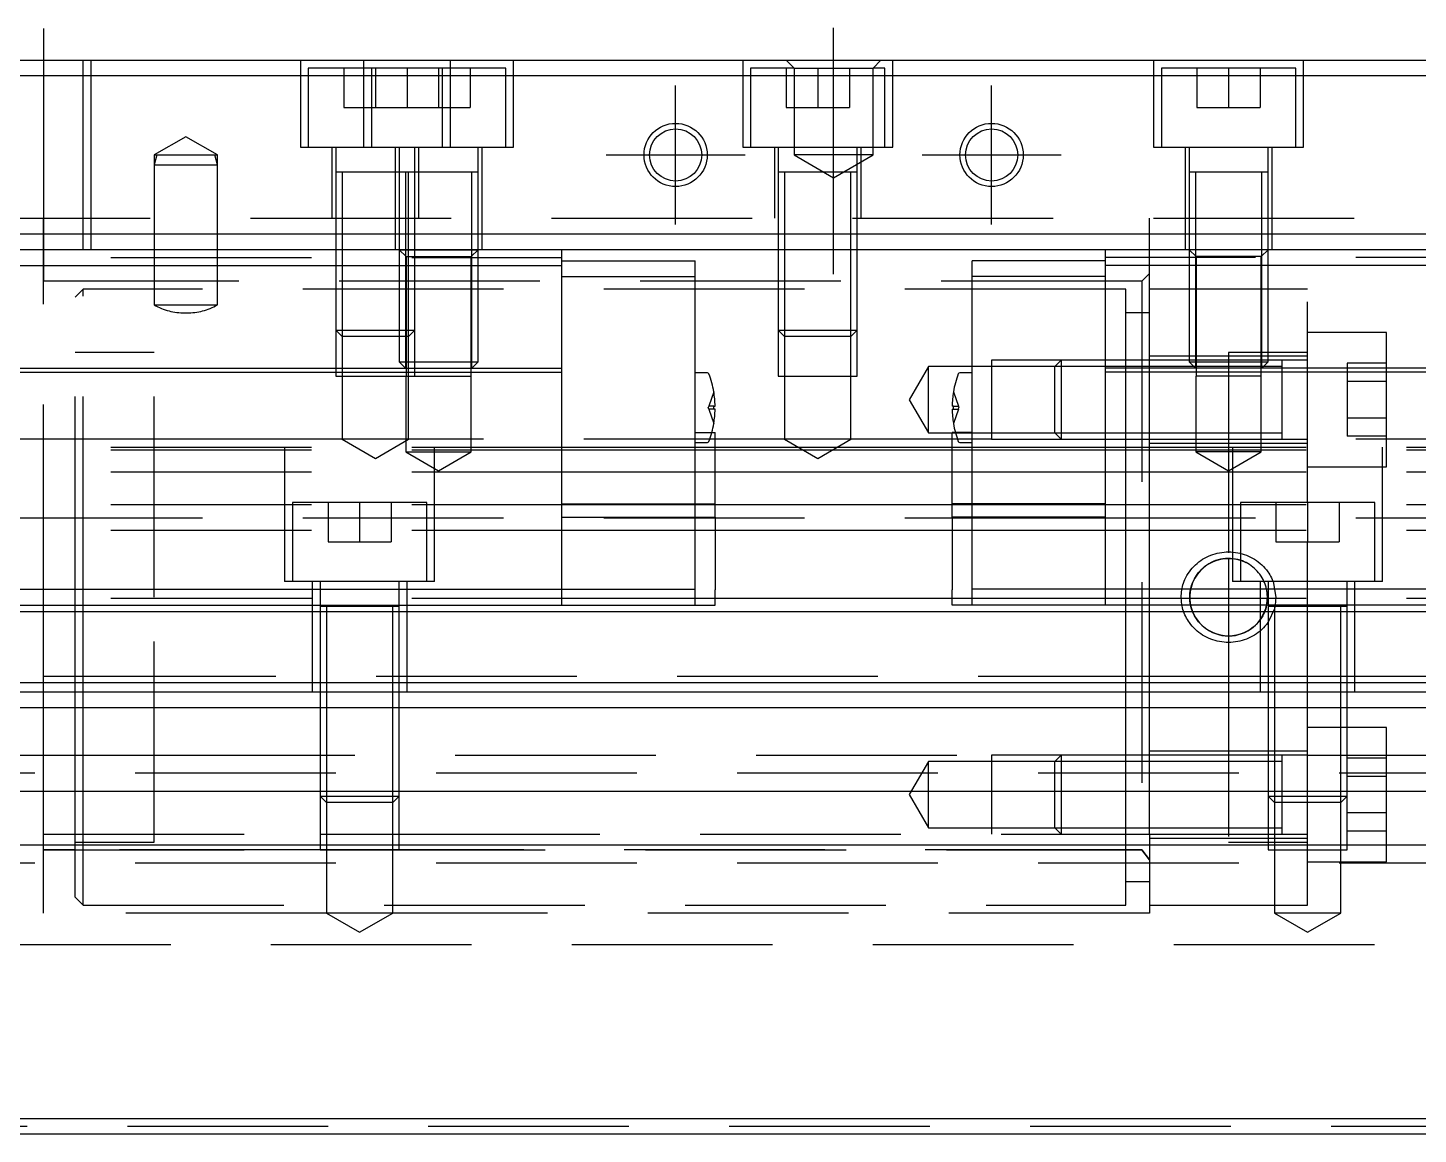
# Model space of a CAD drawing. Extents: x -12 to 975, y -350 to 120.
# Drawn here: x 299 to 387, y -315 to -245 of the extents above; entities that cross this region are included whole.
import ezdxf

# ---------------------------------------------------------------- set-up
doc = ezdxf.new("R2010")
doc.units = 0
doc.linetypes.add('CENTER', pattern=[50.8, 31.75, -6.35, 6.35, -6.35])
doc.linetypes.add('DASHED', pattern=[19.05, 12.7, -6.35])
doc.layers.get('0').update_dxf_attribs({"linetype": 'CONTINUOUS'})
doc.layers.add('CENTER', color=1, linetype='CENTER')

msp = doc.modelspace()

# ---------------------------------------------------------------- linework, layer by layer
at = {"color": 7, "linetype": 'CONTINUOUS'}
for p, q in [((276, -247.04), (424, -247.04)), ((423, -248.04), (277, -248.04)), ((277, -258.04), (423, -258.04)), ((424, -259.04), (276, -259.04)), ((332.8, -260.04), (332.8, -259.04)), ((367.2, -260.04), (367.2, -259.04)), ((285.2, -260.04), (332.8, -260.04)), ((332.8, -259.74), (341.232, -259.74)), ((332.8, -266.54), (332.8, -260.04)), ((341.232, -260.74), (341.232, -259.74)), ((367.2, -259.74), (358.768, -259.74)), ((358.768, -260.74), (358.768, -259.74)), ((367.2, -266.54), (367.2, -260.04)), ((414.8, -260.04), (367.2, -260.04)), ((332.8, -260.74), (341.232, -260.74)), ((341.232, -280.54), (341.232, -260.74)), ((358.768, -280.54), (358.768, -260.74)), ((367.2, -260.74), (358.768, -260.74)), ((285.2, -266.54), (332.8, -266.54)), ((332.8, -266.79), (332.8, -266.54)), ((367.2, -266.79), (367.2, -266.54)), ((414.8, -266.54), (367.2, -266.54)), ((285.2, -266.79), (332.8, -266.79)), ((332.8, -280.54), (332.8, -266.79)), ((342.014, -266.84), (341.232, -266.84)), ((358.768, -266.84), (357.986, -266.84)), ((367.2, -280.54), (367.2, -266.79)), ((414.8, -266.79), (367.2, -266.79)), ((342.416, -269.14), (342.416, -268.94)), ((342.416, -268.94), (342.498, -268.94)), ((342.498, -269.14), (342.416, -269.14)), ((357.584, -268.94), (357.502, -268.94)), ((357.502, -269.14), (357.584, -269.14)), ((357.584, -269.14), (357.584, -268.94)), ((342.291, -270.61), (342.5, -270.61)), ((342.5, -273.21), (342.5, -270.61)), ((357.709, -270.61), (357.5, -270.61)), ((357.5, -273.21), (357.5, -270.61)), ((341.232, -271.24), (342.014, -271.24)), ((342.5, -271.54), (357.5, -271.54)), ((342.5, -271.704), (357.5, -271.704)), ((357.986, -271.24), (358.768, -271.24)), ((342.5, -273.102), (357.5, -273.102)), ((342.5, -275.123), (342.5, -273.21)), ((357.5, -275.123), (357.5, -273.21)), ((341.232, -275.123), (342.5, -275.123)), ((342.5, -275.968), (342.5, -275.123)), ((342.5, -275.178), (357.5, -275.178)), ((357.5, -275.968), (357.5, -275.123)), ((358.768, -275.123), (357.5, -275.123)), ((341.232, -275.968), (342.5, -275.968)), ((342.5, -275.968), (342.5, -280.578)), ((357.5, -275.968), (357.5, -280.578)), ((358.768, -275.968), (357.5, -275.968)), ((342.5, -276.799), (357.5, -276.799)), ((285.2, -280.54), (332.8, -280.54)), ((332.8, -280.54), (341.232, -280.54)), ((332.8, -281.54), (332.8, -280.54)), ((341.232, -281.54), (341.232, -280.54)), ((342.5, -281.54), (342.5, -280.578)), ((357.5, -281.54), (357.5, -280.578)), ((358.768, -281.54), (358.768, -280.54)), ((367.2, -280.54), (358.768, -280.54)), ((367.2, -281.54), (367.2, -280.54)), ((414.8, -280.54), (367.2, -280.54)), ((285.2, -281.54), (332.8, -281.54)), ((332.8, -281.54), (341.232, -281.54)), ((341.232, -281.54), (342.5, -281.54)), ((342.5, -281.092), (357.5, -281.092)), ((358.768, -281.54), (357.5, -281.54)), ((367.2, -281.54), (358.768, -281.54)), ((414.8, -281.54), (367.2, -281.54)), ((0, -281.94), (700, -281.94)), ((382.5, -281.64), (377.5, -281.64)), ((382.5, -281.64), (377.5, -281.64)), ((0, -286.44), (700, -286.44)), ((1, -287.04), (699, -287.04)), ((698, -288.04), (2, -288.04)), ((698, -293.34), (2, -293.34)), ((698, -296.74), (2, -296.74)), ((2, -314.04), (698, -314.04)), ((699, -315.04), (1, -315.04))]:
    msp.add_line(p, q, dxfattribs=at)
at = {"color": 3, "linetype": 'DASHED'}
for p, q in [((302.5, -259.04), (302.5, -247.04)), ((303, -259.04), (303, -247.04)), ((316.25, -247.04), (316.25, -252.54)), ((320.25, -247.04), (320.25, -252.54)), ((325.75, -252.54), (325.75, -247.04)), ((329.75, -252.54), (329.75, -247.04)), ((344.25, -247.04), (344.25, -252.54)), ((347, -247.04), (347.5, -247.54)), ((352.5, -247.54), (353, -247.04)), ((353.75, -252.54), (353.75, -247.04)), ((370.25, -247.04), (370.25, -252.54)), ((379.75, -252.54), (379.75, -247.04)), ((316.75, -247.54), (316.75, -252.54)), ((320.75, -247.54), (316.75, -247.54)), ((319, -247.54), (319, -250.04)), ((320.75, -247.54), (320.75, -252.54)), ((329.25, -247.54), (320.75, -247.54)), ((321, -247.54), (321, -250.04)), ((323, -247.54), (323, -250.04)), ((325, -247.54), (325, -250.04)), ((325.25, -252.54), (325.25, -247.54)), ((327, -247.54), (327, -250.04)), ((329.25, -252.54), (329.25, -247.54)), ((344.75, -247.54), (344.75, -252.54)), ((347.5, -247.54), (344.75, -247.54)), ((347, -247.54), (347, -250.04)), ((347.5, -247.54), (347.5, -253.04)), ((347.5, -247.54), (352.5, -247.54)), ((349, -247.54), (349, -250.04)), ((351, -247.54), (351, -250.04)), ((352.5, -253.04), (352.5, -247.54)), ((353.25, -247.54), (352.5, -247.54)), ((353.25, -252.54), (353.25, -247.54)), ((370.75, -247.54), (370.75, -252.54)), ((379.25, -247.54), (370.75, -247.54)), ((373, -247.54), (373, -250.04)), ((375, -247.54), (375, -250.04)), ((377, -247.54), (377, -250.04)), ((379.25, -252.54), (379.25, -247.54)), ((319, -250.04), (321, -250.04)), ((321, -250.04), (323, -250.04)), ((323, -250.04), (325, -250.04)), ((325, -250.04), (327, -250.04)), ((347, -250.04), (349, -250.04)), ((349, -250.04), (351, -250.04)), ((373, -250.04), (375, -250.04)), ((375, -250.04), (377, -250.04)), ((309, -251.885), (307, -253.04)), ((311, -253.04), (309, -251.885)), ((316.25, -252.54), (320.25, -252.54)), ((318.25, -252.54), (318.25, -257.04)), ((318.5, -252.54), (318.5, -254.14)), ((320.25, -252.54), (329.75, -252.54)), ((322.25, -252.54), (322.25, -259.04)), ((322.5, -252.54), (322.5, -254.14)), ((323.5, -254.14), (323.5, -252.54)), ((323.75, -257.04), (323.75, -252.54)), ((327.5, -254.14), (327.5, -252.54)), ((327.75, -259.04), (327.75, -252.54)), ((344.25, -252.54), (353.75, -252.54)), ((346.25, -252.54), (346.25, -257.04)), ((346.5, -252.54), (346.5, -254.14)), ((351.5, -254.14), (351.5, -252.54)), ((351.75, -257.04), (351.75, -252.54)), ((370.25, -252.54), (379.75, -252.54)), ((372.25, -252.54), (372.25, -259.04)), ((372.5, -252.54), (372.5, -254.14)), ((377.5, -254.14), (377.5, -252.54)), ((377.75, -259.04), (377.75, -252.54)), ((307, -253.04), (307, -253.67)), ((307.169, -253.04), (307, -253.67)), ((307, -253.04), (309, -253.04)), ((309, -253.04), (311, -253.04)), ((311, -253.67), (310.831, -253.04)), ((311, -253.67), (311, -253.04)), ((347.5, -253.04), (350, -254.483)), ((352.5, -253.04), (347.5, -253.04)), ((350, -254.483), (352.5, -253.04)), ((307, -253.67), (307, -259.04)), ((307, -253.67), (311, -253.67)), ((311, -259.04), (311, -253.67)), ((318.5, -254.135), (318.5, -254.14)), ((318.5, -254.14), (318.5, -257.04)), ((323.5, -254.14), (318.5, -254.14)), ((318.5, -254.14), (318.5, -254.145)), ((322.35, -254.14), (318.5, -254.14)), ((318.9, -254.14), (318.9, -257.04)), ((322.5, -254.14), (322.35, -254.14)), ((322.5, -254.135), (322.5, -254.14)), ((327.5, -254.14), (322.5, -254.14)), ((322.5, -254.14), (322.5, -259.04)), ((322.5, -254.14), (322.5, -254.145)), ((322.9, -254.14), (322.9, -259.04)), ((323.1, -257.04), (323.1, -254.14)), ((323.5, -254.14), (323.5, -254.135)), ((323.5, -257.04), (323.5, -254.14)), ((323.5, -254.145), (323.5, -254.14)), ((327.1, -259.04), (327.1, -254.14)), ((327.5, -254.14), (327.5, -254.135)), ((327.5, -259.04), (327.5, -254.14)), ((327.5, -254.145), (327.5, -254.14)), ((346.5, -254.135), (346.5, -254.14)), ((351.5, -254.14), (346.5, -254.14)), ((351.5, -254.14), (346.5, -254.14)), ((346.5, -254.14), (346.5, -257.04)), ((346.5, -254.14), (346.5, -254.145)), ((346.9, -254.14), (346.9, -257.04)), ((351.1, -257.04), (351.1, -254.14)), ((351.5, -254.14), (351.5, -254.135)), ((351.5, -257.04), (351.5, -254.14)), ((351.5, -254.145), (351.5, -254.14)), ((372.5, -254.135), (372.5, -254.14)), ((377.5, -254.14), (372.5, -254.14)), ((372.5, -254.14), (372.5, -254.145)), ((372.5, -254.14), (372.5, -259.04)), ((372.9, -254.14), (372.9, -259.04)), ((377.1, -259.04), (377.1, -254.14)), ((377.5, -254.14), (377.5, -254.135)), ((377.5, -254.145), (377.5, -254.14)), ((377.5, -259.04), (377.5, -254.14)), ((275, -257.04), (425, -257.04)), ((300, -259.04), (300, -257.04)), ((318.5, -257.04), (318.5, -264.14)), ((318.5, -257.04), (318.5, -264.14)), ((318.9, -257.04), (318.9, -264.54)), ((323.1, -264.54), (323.1, -257.04)), ((323.5, -264.14), (323.5, -257.04)), ((323.5, -264.14), (323.5, -257.04)), ((346.5, -257.04), (346.5, -264.14)), ((346.5, -257.04), (346.5, -264.14)), ((346.9, -257.04), (346.9, -264.54)), ((351.1, -264.54), (351.1, -257.04)), ((351.5, -264.14), (351.5, -257.04)), ((351.5, -264.14), (351.5, -257.04)), ((370, -259.04), (370, -257.04)), ((285.2, -259.54), (332.8, -259.54)), ((300, -281.54), (300, -259.04)), ((307, -259.04), (307, -262.54)), ((311, -262.54), (311, -259.04)), ((322.5, -259.04), (322.938, -259.478)), ((322.5, -259.04), (322.5, -266.14)), ((322.5, -259.04), (327.5, -259.04)), ((322.9, -259.04), (322.9, -266.54)), ((322.938, -259.478), (322.938, -267.04)), ((322.938, -259.478), (327.062, -259.478)), ((327.062, -259.478), (327.5, -259.04)), ((327.062, -267.04), (327.062, -259.478)), ((327.1, -266.54), (327.1, -259.04)), ((327.5, -266.14), (327.5, -259.04)), ((414.8, -259.54), (367.2, -259.54)), ((370, -271.54), (370, -259.04)), ((372.5, -259.04), (372.938, -259.478)), ((372.5, -259.04), (372.5, -266.14)), ((377.5, -259.04), (372.5, -259.04)), ((372.9, -259.04), (372.9, -266.54)), ((372.938, -259.478), (372.938, -267.04)), ((377.062, -259.478), (372.938, -259.478)), ((377.062, -259.478), (377.5, -259.04)), ((377.062, -267.04), (377.062, -259.478)), ((377.1, -266.54), (377.1, -259.04)), ((377.5, -266.14), (377.5, -259.04)), ((369.5, -261.04), (300, -261.04)), ((370, -260.54), (369.5, -261.04)), ((369.5, -261.04), (369.5, -297.04)), ((302.5, -261.54), (302, -262.04)), ((302, -281.04), (302, -262.04)), ((307, -261.54), (302.5, -261.54)), ((302.5, -281.04), (302.5, -261.54)), ((367.2, -261.54), (307, -261.54)), ((368.5, -261.54), (367.2, -261.54)), ((368.5, -266.04), (368.5, -261.54)), ((372.5, -261.54), (370, -261.54)), ((372.9, -261.54), (372.5, -261.54)), ((377.1, -261.54), (372.9, -261.54)), ((377.5, -261.54), (377.1, -261.54)), ((380, -261.54), (377.5, -261.54)), ((380, -275.04), (380, -261.54)), ((307, -262.54), (311, -262.54)), ((308.937, -263.04), (309.063, -263.04)), ((370, -263.04), (368.5, -263.04)), ((318.5, -264.14), (318.5, -267.04)), ((318.5, -264.14), (323.5, -264.14)), ((318.5, -264.14), (318.9, -264.54)), ((318.9, -264.54), (318.9, -267.04)), ((323.1, -264.54), (318.9, -264.54)), ((323.1, -264.54), (323.5, -264.14)), ((323.1, -267.04), (323.1, -264.54)), ((323.5, -267.04), (323.5, -264.14)), ((346.5, -264.14), (346.5, -267.04)), ((346.5, -264.14), (346.9, -264.54)), ((346.5, -264.14), (351.5, -264.14)), ((346.9, -264.54), (346.9, -267.04)), ((351.1, -264.54), (346.9, -264.54)), ((351.1, -264.54), (351.5, -264.14)), ((351.1, -267.04), (351.1, -264.54)), ((351.5, -267.04), (351.5, -264.14)), ((385, -264.29), (380, -264.29)), ((385, -272.79), (385, -264.29)), ((307, -265.54), (302, -265.54)), ((307, -281.04), (307, -265.54)), ((380, -265.54), (375, -265.54)), ((375, -265.54), (375, -278.581)), ((322.5, -266.14), (322.9, -266.54)), ((322.5, -266.14), (327.5, -266.14)), ((327.1, -266.54), (327.5, -266.14)), ((356, -266.44), (354.788, -268.54)), ((360, -266.44), (356, -266.44)), ((356, -270.64), (356, -266.44)), ((364.4, -266.04), (360, -266.04)), ((360, -266.04), (360, -271.04)), ((364, -266.44), (360, -266.44)), ((364.4, -266.04), (364, -266.44)), ((367.2, -266.44), (364, -266.44)), ((364, -270.64), (364, -266.44)), ((367.2, -266.04), (364.4, -266.04)), ((367.2, -266.04), (364.4, -266.04)), ((364.4, -266.04), (364.4, -271.04)), ((370, -266.04), (367.2, -266.04)), ((370, -266.04), (367.2, -266.04)), ((370, -266.44), (367.2, -266.44)), ((368.5, -266.44), (368.5, -266.04)), ((368.5, -270.64), (368.5, -266.44)), ((380, -265.79), (370, -265.79)), ((372.5, -266.04), (370, -266.04)), ((372.8, -266.44), (370, -266.44)), ((372.9, -266.04), (372.5, -266.04)), ((372.5, -266.14), (372.9, -266.54)), ((372.5, -266.14), (377.5, -266.14)), ((372.9, -266.44), (372.8, -266.44)), ((377.1, -266.04), (372.9, -266.04)), ((377.1, -266.44), (372.9, -266.44)), ((377.5, -266.04), (377.1, -266.04)), ((377.1, -266.54), (377.5, -266.14)), ((377.2, -266.44), (377.1, -266.44)), ((378.4, -266.44), (377.2, -266.44)), ((378.405, -266.04), (377.5, -266.04)), ((380, -266.04), (378.395, -266.04)), ((378.4, -271.04), (378.4, -266.04)), ((378.4, -268.54), (378.4, -266.04)), ((378.4, -271.04), (378.4, -266.04)), ((378.4, -268.54), (378.4, -266.04)), ((378.4, -270.64), (378.4, -266.44)), ((385, -266.231), (382.5, -266.231)), ((382.5, -266.231), (382.5, -267.385)), ((318.5, -267.04), (323.5, -267.04)), ((318.9, -267.04), (318.9, -271.04)), ((322.933, -267.04), (322.933, -271.84)), ((322.933, -267.04), (327.067, -267.04)), ((323.1, -271.04), (323.1, -267.04)), ((327.067, -271.84), (327.067, -267.04)), ((346.5, -267.04), (351.5, -267.04)), ((346.9, -267.04), (346.9, -271.04)), ((351.1, -271.04), (351.1, -267.04)), ((372.933, -267.04), (372.933, -271.84)), ((377.067, -267.04), (372.933, -267.04)), ((377.067, -271.84), (377.067, -267.04)), ((382.5, -267.385), (382.5, -269.695)), ((385, -267.385), (382.5, -267.385)), ((342.416, -268.042), (342.1, -268.94)), ((357.584, -268.042), (357.9, -268.94)), ((342.1, -268.94), (342.065, -269.04)), ((342.1, -269.14), (342.065, -269.04)), ((342.416, -268.94), (342.1, -268.94)), ((342.1, -269.14), (342.416, -270.038)), ((342.416, -269.14), (342.1, -269.14)), ((354.788, -268.54), (356, -270.64)), ((357.584, -268.94), (357.9, -268.94)), ((357.9, -269.14), (357.584, -270.038)), ((357.584, -269.14), (357.9, -269.14)), ((357.9, -268.94), (357.935, -269.04)), ((357.9, -269.14), (357.935, -269.04)), ((385, -269.695), (382.5, -269.695)), ((382.5, -269.695), (382.5, -270.849)), ((307, -271.04), (285.2, -271.04)), ((318.9, -271.04), (307, -271.04)), ((318.9, -271.04), (321, -272.252)), ((323.1, -271.04), (318.9, -271.04)), ((321, -272.252), (323.1, -271.04)), ((346.9, -271.04), (323.1, -271.04)), ((341.232, -270.61), (342.291, -270.61)), ((346.9, -271.04), (349, -272.252)), ((351.1, -271.04), (346.9, -271.04)), ((349, -272.252), (351.1, -271.04)), ((360, -271.04), (351.1, -271.04)), ((356, -270.64), (360, -270.64)), ((358.768, -270.61), (357.709, -270.61)), ((360, -270.64), (364, -270.64)), ((360, -271.04), (364.4, -271.04)), ((364, -270.64), (364.4, -271.04)), ((364, -270.64), (367.2, -270.64)), ((364.4, -271.04), (367.2, -271.04)), ((364.4, -271.04), (367.2, -271.04)), ((367.2, -270.64), (370, -270.64)), ((367.2, -271.04), (370, -271.04)), ((367.2, -271.04), (370, -271.04)), ((368.5, -271.04), (368.5, -270.64)), ((368.5, -271.54), (368.5, -271.04)), ((370, -270.64), (378.4, -270.64)), ((370, -271.04), (378.4, -271.04)), ((378.395, -271.04), (378.4, -271.04)), ((378.4, -271.04), (378.4, -270.64)), ((378.4, -271.04), (380, -271.04)), ((378.4, -271.04), (378.405, -271.04)), ((414.8, -271.04), (380, -271.04)), ((385, -270.849), (382.5, -270.849)), ((285.2, -271.54), (332.8, -271.54)), ((285.2, -271.704), (332.8, -271.704)), ((315.25, -271.54), (315.25, -280.04)), ((322.933, -271.84), (325, -273.033)), ((322.933, -271.84), (327.067, -271.84)), ((324.75, -280.04), (324.75, -271.54)), ((325, -273.033), (327.067, -271.84)), ((332.8, -271.54), (341.232, -271.54)), ((332.8, -271.704), (341.232, -271.704)), ((341.232, -271.54), (342.5, -271.54)), ((341.232, -271.704), (342.5, -271.704)), ((357.5, -271.54), (358.768, -271.54)), ((357.5, -271.704), (358.768, -271.704)), ((358.768, -271.54), (367.2, -271.54)), ((358.768, -271.704), (367.2, -271.704)), ((367.2, -271.54), (414.8, -271.54)), ((367.2, -271.704), (414.8, -271.704)), ((368.5, -281.54), (368.5, -271.54)), ((370, -271.29), (380, -271.29)), ((370, -281.54), (370, -271.54)), ((372.933, -271.84), (375, -273.033)), ((377.067, -271.84), (372.933, -271.84)), ((375, -273.033), (377.067, -271.84)), ((375.25, -271.54), (375.25, -280.04)), ((384.75, -280.04), (384.75, -271.54)), ((380, -272.79), (385, -272.79)), ((285.2, -273.102), (332.8, -273.102)), ((332.8, -273.102), (341.232, -273.102)), ((341.232, -273.102), (342.5, -273.102)), ((357.5, -273.102), (358.768, -273.102)), ((358.768, -273.102), (367.2, -273.102)), ((367.2, -273.102), (414.8, -273.102)), ((285.2, -275.178), (332.8, -275.178)), ((315.75, -275.04), (315.75, -280.04)), ((324.25, -275.04), (315.75, -275.04)), ((318, -275.04), (318, -277.54)), ((320, -275.04), (320, -277.54)), ((322, -275.04), (322, -277.54)), ((324.25, -280.04), (324.25, -275.04)), ((332.8, -275.123), (341.232, -275.123)), ((332.8, -275.178), (341.232, -275.178)), ((341.232, -275.178), (342.5, -275.178)), ((357.5, -275.178), (358.768, -275.178)), ((367.2, -275.123), (358.768, -275.123)), ((358.768, -275.178), (367.2, -275.178)), ((367.2, -275.178), (414.8, -275.178)), ((375.75, -275.04), (375.75, -280.04)), ((384.25, -275.04), (375.75, -275.04)), ((378, -275.04), (378, -277.54)), ((380, -275.04), (380, -277.54)), ((382, -275.04), (382, -277.54)), ((384.25, -280.04), (384.25, -275.04)), ((367.2, -276.04), (285.2, -276.04)), ((332.8, -275.968), (341.232, -275.968)), ((367.2, -275.968), (358.768, -275.968)), ((368.5, -276.04), (367.2, -276.04)), ((370, -276.04), (368.5, -276.04)), ((375.75, -276.04), (370, -276.04)), ((414.8, -276.04), (375.75, -276.04)), ((285.2, -276.799), (332.8, -276.799)), ((332.8, -276.799), (341.232, -276.799)), ((341.232, -276.799), (342.5, -276.799)), ((357.5, -276.799), (358.768, -276.799)), ((358.768, -276.799), (367.2, -276.799)), ((367.2, -276.799), (414.8, -276.799)), ((318, -277.54), (320, -277.54)), ((320, -277.54), (322, -277.54)), ((378, -277.54), (380, -277.54)), ((380, -281.54), (380, -277.54)), ((380, -277.54), (382, -277.54)), ((372.9, -278.993), (373.008, -278.897)), ((373.008, -278.897), (373.119, -278.807)), ((373.119, -278.807), (373.235, -278.722)), ((373.235, -278.722), (373.354, -278.643)), ((373.354, -278.643), (373.477, -278.57)), ((373.477, -278.57), (373.605, -278.502)), ((373.605, -278.502), (373.736, -278.44)), ((373.736, -278.44), (373.871, -278.384)), ((373.871, -278.384), (374.007, -278.335)), ((374.007, -278.335), (374.145, -278.292)), ((374.145, -278.292), (374.284, -278.255)), ((374.284, -278.255), (374.425, -278.226)), ((374.425, -278.226), (374.566, -278.203)), ((374.566, -278.203), (374.71, -278.186)), ((374.71, -278.186), (374.854, -278.176)), ((374.854, -278.176), (375, -278.173)), ((375, -278.173), (375.146, -278.176)), ((375, -278.586), (375, -281.54)), ((375.146, -278.176), (375.29, -278.186)), ((375.29, -278.186), (375.433, -278.203)), ((375.433, -278.203), (375.575, -278.226)), ((375.575, -278.226), (375.716, -278.255)), ((375.716, -278.255), (375.75, -278.264)), ((375.75, -278.264), (375.855, -278.292)), ((375.855, -278.292), (375.993, -278.335)), ((375.993, -278.335), (376.129, -278.384)), ((376.129, -278.384), (376.264, -278.44)), ((376.264, -278.44), (376.395, -278.502)), ((376.395, -278.502), (376.523, -278.57)), ((376.523, -278.57), (376.646, -278.643)), ((376.646, -278.643), (376.765, -278.722)), ((376.765, -278.722), (376.881, -278.807)), ((376.881, -278.807), (376.992, -278.897)), ((376.992, -278.897), (377.1, -278.993)), ((372.237, -279.924), (372.298, -279.794)), ((372.298, -279.794), (372.366, -279.668)), ((372.366, -279.668), (372.44, -279.545)), ((372.44, -279.545), (372.52, -279.427)), ((372.52, -279.427), (372.606, -279.313)), ((372.606, -279.313), (372.698, -279.202)), ((372.698, -279.202), (372.796, -279.096)), ((372.796, -279.096), (372.9, -278.993)), ((377.1, -278.993), (377.204, -279.096)), ((377.204, -279.096), (377.302, -279.202)), ((377.302, -279.202), (377.394, -279.313)), ((377.394, -279.313), (377.48, -279.427)), ((377.48, -279.427), (377.545, -279.521)), ((377.545, -279.521), (377.605, -279.618)), ((377.605, -279.618), (377.662, -279.718)), ((377.662, -279.718), (377.714, -279.82)), ((377.714, -279.82), (377.763, -279.924)), ((324.75, -280.04), (315.25, -280.04)), ((317, -280.04), (317, -287.04)), ((317.5, -280.04), (317.5, -281.54)), ((322.5, -281.54), (322.5, -280.04)), ((323, -287.04), (323, -280.04)), ((372.009, -280.818), (372.02, -280.708)), ((372.02, -280.708), (372.036, -280.597)), ((372.036, -280.597), (372.056, -280.488)), ((372.056, -280.488), (372.083, -280.372)), ((372.083, -280.372), (372.114, -280.258)), ((372.114, -280.258), (372.15, -280.145)), ((372.15, -280.145), (372.191, -280.034)), ((372.191, -280.034), (372.237, -279.924)), ((384.75, -280.04), (375.25, -280.04)), ((377, -280.04), (377, -287.04)), ((377.5, -280.04), (377.5, -281.54)), ((377.763, -279.924), (377.809, -280.034)), ((377.809, -280.034), (377.811, -280.04)), ((377.811, -280.04), (378, -281.04)), ((382.5, -281.54), (382.5, -280.04)), ((383, -287.04), (383, -280.04)), ((285.2, -281.092), (332.8, -281.092)), ((300, -287.04), (300, -281.54)), ((302, -281.54), (302, -281.04)), ((302, -287.04), (302, -281.54)), ((302.5, -281.54), (302.5, -281.04)), ((302.5, -287.04), (302.5, -281.54)), ((307, -296.54), (307, -281.04)), ((317.5, -281.54), (317.5, -281.64)), ((322.5, -281.64), (322.5, -281.54)), ((332.8, -281.092), (341.232, -281.092)), ((341.232, -281.092), (342.5, -281.092)), ((357.5, -281.092), (358.768, -281.092)), ((358.768, -281.092), (367.2, -281.092)), ((367.2, -281.092), (414.8, -281.092)), ((368.5, -287.04), (368.5, -281.54)), ((370, -287.04), (370, -281.54)), ((372, -281.04), (372.002, -280.929)), ((372.046, -281.54), (372, -281.04)), ((372.002, -280.929), (372.009, -280.818)), ((372.056, -281.592), (372.046, -281.54)), ((372.083, -281.708), (372.056, -281.592)), ((375, -281.54), (375, -283.493)), ((377.5, -281.54), (377.5, -281.64)), ((377.954, -281.54), (377.933, -281.64)), ((378, -281.04), (377.954, -281.54)), ((380, -281.64), (380, -281.54)), ((382.5, -281.64), (382.5, -281.54)), ((317.5, -281.635), (317.5, -281.64)), ((322.5, -281.64), (317.5, -281.64)), ((322.5, -281.64), (317.5, -281.64)), ((317.5, -281.64), (317.5, -287.04)), ((317.5, -281.64), (317.5, -281.645)), ((317.9, -281.64), (317.9, -287.04)), ((322.1, -287.04), (322.1, -281.64)), ((322.5, -281.64), (322.5, -281.635)), ((322.5, -287.04), (322.5, -281.64)), ((322.5, -281.645), (322.5, -281.64)), ((372.114, -281.822), (372.083, -281.708)), ((372.15, -281.935), (372.114, -281.822)), ((372.191, -282.046), (372.15, -281.935)), ((372.237, -282.156), (372.191, -282.046)), ((372.286, -282.26), (372.237, -282.156)), ((372.338, -282.362), (372.286, -282.26)), ((372.395, -282.462), (372.338, -282.362)), ((372.455, -282.559), (372.395, -282.462)), ((377.5, -281.635), (377.5, -281.64)), ((377.5, -281.64), (377.5, -287.04)), ((377.5, -281.64), (377.5, -281.645)), ((377.901, -281.771), (377.501, -282.624)), ((377.9, -281.64), (377.9, -287.04)), ((377.933, -281.64), (377.901, -281.771)), ((380, -287.04), (380, -281.64)), ((382.1, -287.04), (382.1, -281.64)), ((382.5, -281.64), (382.5, -281.635)), ((382.5, -287.04), (382.5, -281.64)), ((382.5, -281.645), (382.5, -281.64)), ((372.52, -282.653), (372.455, -282.559)), ((372.606, -282.767), (372.52, -282.653)), ((372.698, -282.878), (372.606, -282.767)), ((372.796, -282.984), (372.698, -282.878)), ((372.9, -283.087), (372.796, -282.984)), ((373.008, -283.183), (372.9, -283.087)), ((373.119, -283.273), (373.008, -283.183)), ((373.235, -283.358), (373.119, -283.273)), ((373.354, -283.437), (373.235, -283.358)), ((376.765, -283.358), (376.646, -283.437)), ((376.881, -283.273), (376.765, -283.358)), ((376.992, -283.183), (376.881, -283.273)), ((377.1, -283.087), (376.992, -283.183)), ((377.204, -282.984), (377.1, -283.087)), ((377.302, -282.878), (377.204, -282.984)), ((377.394, -282.767), (377.302, -282.878)), ((377.48, -282.653), (377.394, -282.767)), ((377.501, -282.624), (377.48, -282.653)), ((373.477, -283.51), (373.354, -283.437)), ((373.605, -283.578), (373.477, -283.51)), ((373.736, -283.64), (373.605, -283.578)), ((373.871, -283.696), (373.736, -283.64)), ((374.007, -283.745), (373.871, -283.696)), ((374.145, -283.788), (374.007, -283.745)), ((374.284, -283.825), (374.145, -283.788)), ((374.425, -283.854), (374.284, -283.825)), ((374.567, -283.877), (374.425, -283.854)), ((374.71, -283.894), (374.567, -283.877)), ((374.854, -283.904), (374.71, -283.894)), ((375, -283.907), (374.854, -283.904)), ((375, -283.498), (375, -296.54)), ((375.146, -283.904), (375, -283.907)), ((375.29, -283.894), (375.146, -283.904)), ((375.434, -283.877), (375.29, -283.894)), ((375.575, -283.854), (375.434, -283.877)), ((375.716, -283.825), (375.575, -283.854)), ((375.855, -283.788), (375.716, -283.825)), ((375.993, -283.745), (375.855, -283.788)), ((376.129, -283.696), (375.993, -283.745)), ((376.264, -283.64), (376.129, -283.696)), ((376.395, -283.578), (376.264, -283.64)), ((376.523, -283.51), (376.395, -283.578)), ((376.646, -283.437), (376.523, -283.51)), ((262.5, -286.04), (300, -286.04)), ((300, -286.04), (302, -286.04)), ((302, -286.04), (368.5, -286.04)), ((368.5, -286.04), (370, -286.04)), ((370, -286.04), (377.5, -286.04)), ((377.5, -286.04), (377.9, -286.04)), ((377.9, -286.04), (380, -286.04)), ((380, -286.04), (382.1, -286.04)), ((382.1, -286.04), (382.5, -286.04)), ((382.5, -286.04), (437.5, -286.04)), ((300, -293.34), (300, -287.04)), ((302, -293.34), (302, -287.04)), ((302.5, -293.34), (302.5, -287.04)), ((317.5, -287.04), (317.5, -293.34)), ((317.5, -287.04), (317.5, -293.34)), ((317.9, -287.04), (317.9, -293.34)), ((322.1, -293.34), (322.1, -287.04)), ((322.5, -293.34), (322.5, -287.04)), ((322.5, -293.34), (322.5, -287.04)), ((368.5, -291.04), (368.5, -287.04)), ((370, -293.34), (370, -287.04)), ((377.5, -287.04), (377.5, -293.34)), ((377.5, -287.04), (377.5, -293.34)), ((377.9, -287.04), (377.9, -293.34)), ((380, -293.34), (380, -287.04)), ((382.1, -293.34), (382.1, -287.04)), ((382.5, -293.34), (382.5, -287.04)), ((382.5, -293.34), (382.5, -287.04)), ((382.1, -289.29), (380, -289.29)), ((382.5, -289.29), (382.1, -289.29)), ((385, -289.29), (382.5, -289.29)), ((385, -293.34), (385, -289.29)), ((296.708, -291.04), (300, -291.04)), ((300, -291.04), (302, -291.04)), ((302, -291.04), (307, -291.04)), ((307, -291.04), (360, -291.04)), ((364.4, -291.04), (360, -291.04)), ((360, -291.04), (360, -293.34)), ((364.4, -291.04), (364, -291.44)), ((370, -291.04), (364.4, -291.04)), ((370, -291.04), (364.4, -291.04)), ((364.4, -291.04), (364.4, -293.34)), ((368.5, -291.44), (368.5, -291.04)), ((380, -290.79), (370, -290.79)), ((377.5, -291.04), (370, -291.04)), ((377.9, -291.04), (377.5, -291.04)), ((378.4, -291.04), (377.9, -291.04)), ((378.4, -291.04), (378.395, -291.04)), ((378.405, -291.04), (378.4, -291.04)), ((380, -291.04), (378.4, -291.04)), ((378.4, -293.34), (378.4, -291.04)), ((380, -291.04), (382.1, -291.04)), ((382.1, -291.04), (382.5, -291.04)), ((382.5, -291.04), (385, -291.04)), ((385, -291.231), (382.5, -291.231)), ((385, -291.04), (403.292, -291.04)), ((356, -291.44), (354.788, -293.54)), ((360, -291.44), (356, -291.44)), ((356, -295.64), (356, -291.44)), ((364, -291.44), (360, -291.44)), ((370, -291.44), (364, -291.44)), ((364, -293.34), (364, -291.44)), ((368.5, -293.34), (368.5, -291.44)), ((377.5, -291.44), (370, -291.44)), ((377.9, -291.44), (377.5, -291.44)), ((378.4, -291.44), (377.9, -291.44)), ((699.5, -292.19), (0.5, -292.19)), ((385, -292.385), (382.5, -292.385)), ((300, -296.04), (300, -293.34)), ((302, -296.74), (302, -293.34)), ((302.5, -296.74), (302.5, -293.34)), ((317.5, -293.34), (317.5, -293.64)), ((317.5, -293.34), (317.5, -293.64)), ((317.5, -293.64), (317.9, -294.04)), ((317.5, -293.64), (317.5, -296.74)), ((317.5, -293.64), (322.5, -293.64)), ((317.9, -293.34), (317.9, -294.04)), ((322.1, -294.04), (322.1, -293.34)), ((322.1, -294.04), (322.5, -293.64)), ((322.5, -293.64), (322.5, -293.34)), ((322.5, -293.64), (322.5, -293.34)), ((322.5, -296.74), (322.5, -293.64)), ((354.788, -293.54), (356, -295.64)), ((360, -293.34), (360, -296.04)), ((364, -295.64), (364, -293.34)), ((364.4, -293.34), (364.4, -296.04)), ((368.5, -295.64), (368.5, -293.34)), ((370, -296.04), (370, -293.34)), ((377.5, -293.34), (377.5, -293.64)), ((377.5, -293.34), (377.5, -293.64)), ((377.5, -293.64), (377.9, -294.04)), ((377.5, -293.64), (377.5, -296.74)), ((377.5, -293.64), (382.5, -293.64)), ((377.9, -293.34), (377.9, -294.04)), ((378.4, -293.39), (378.4, -293.34)), ((378.4, -294.04), (378.4, -293.39)), ((380, -294.04), (380, -293.34)), ((382.1, -294.04), (382.1, -293.34)), ((382.1, -294.04), (382.5, -293.64)), ((382.5, -293.64), (382.5, -293.34)), ((382.5, -293.64), (382.5, -293.34)), ((382.5, -296.74), (382.5, -293.64)), ((385, -296.74), (385, -293.34)), ((317.9, -294.04), (317.9, -297.04)), ((322.1, -294.04), (317.9, -294.04)), ((322.1, -297.04), (322.1, -294.04)), ((377.9, -294.04), (377.9, -297.04)), ((382.1, -294.04), (377.9, -294.04)), ((378.4, -296.039), (378.4, -294.04)), ((380, -296.74), (380, -294.04)), ((382.1, -297.04), (382.1, -294.04)), ((385, -294.695), (382.5, -294.695)), ((356, -295.64), (360, -295.64)), ((360, -295.64), (364, -295.64)), ((364, -295.64), (364.4, -296.04)), ((364, -295.64), (370, -295.64)), ((368.5, -296.04), (368.5, -295.64)), ((370, -295.64), (377.5, -295.64)), ((377.5, -295.64), (378.4, -295.64)), ((300, -296.74), (300, -296.04)), ((300, -296.04), (317.5, -296.04)), ((302, -296.54), (307, -296.54)), ((317.5, -296.04), (322.5, -296.04)), ((322.5, -296.04), (370, -296.04)), ((368.5, -296.74), (368.5, -296.04)), ((370, -296.04), (377.5, -296.04)), ((370, -296.04), (370, -296.74)), ((370, -296.29), (380, -296.29)), ((375, -296.54), (380, -296.54)), ((377.5, -296.04), (378.4, -296.04)), ((378.395, -296.04), (378.4, -296.04)), ((378.4, -296.04), (378.4, -296.039)), ((378.4, -296.04), (378.405, -296.04)), ((378.4, -296.04), (380, -296.04)), ((385, -295.849), (382.5, -295.849)), ((300, -301.04), (300, -296.74)), ((300, -297.04), (369.5, -297.04)), ((302, -297.04), (300, -297.04)), ((302, -300.04), (302, -296.74)), ((317.5, -297.04), (302, -297.04)), ((302.5, -300.54), (302.5, -296.74)), ((317.5, -296.74), (317.5, -297.04)), ((322.5, -297.04), (317.5, -297.04)), ((317.5, -297.04), (322.5, -297.04)), ((317.9, -297.04), (317.9, -301.04)), ((322.1, -301.04), (322.1, -297.04)), ((322.5, -297.04), (322.5, -296.74)), ((368.5, -297.04), (322.5, -297.04)), ((368.5, -300.54), (368.5, -296.74)), ((369.5, -297.04), (368.5, -297.04)), ((369.5, -297.04), (370, -297.661)), ((370, -297.661), (369.5, -297.04)), ((370, -296.74), (370, -301.04)), ((377.5, -296.74), (377.5, -297.04)), ((377.5, -297.04), (382.5, -297.04)), ((377.9, -297.04), (377.9, -301.04)), ((380, -297.04), (380, -296.74)), ((380, -300.54), (380, -297.04)), ((382.1, -301.04), (382.1, -297.04)), ((382.5, -297.04), (382.5, -296.74)), ((385, -297.79), (385, -296.74)), ((699.5, -297.89), (0.5, -297.89)), ((380, -297.79), (385, -297.79)), ((368.5, -299.04), (370, -299.04)), ((302, -300.04), (302.5, -300.54)), ((302.5, -300.54), (368.5, -300.54)), ((370, -300.54), (380, -300.54)), ((317.9, -301.04), (300, -301.04)), ((317.9, -301.04), (320, -302.252)), ((322.1, -301.04), (317.9, -301.04)), ((320, -302.252), (322.1, -301.04)), ((370, -301.04), (322.1, -301.04)), ((377.9, -301.04), (380, -302.252)), ((382.1, -301.04), (377.9, -301.04)), ((380, -302.252), (382.1, -301.04)), ((403.292, -303.04), (296.708, -303.04)), ((0.5, -314.54), (699.5, -314.54))]:
    msp.add_line(p, q, dxfattribs=at)
at = {"color": 3, "linetype": 'CONTINUOUS'}
for centre in [(340, -253.04), (360, -253.04)]:
    msp.add_circle(centre, 2, dxfattribs=at)
at = {"color": 7, "linetype": 'CONTINUOUS'}
for centre in [(340, -253.04), (360, -253.04)]:
    msp.add_circle(centre, 1.65, dxfattribs=at)
at = {"color": 3, "linetype": 'DASHED'}
msp.add_circle((375, -281.04), 2.458, dxfattribs=at)
for centre, radius, start, end in [((308.937, -259.04), 4, 241.03047, 270), ((309.063, -259.04), 4, 270, 298.96953), ((375, -281.04), 2.453, 72.20057, 191.75878), ((375, -281.04), 2.453, 24.05297, 72.20057), ((375, -281.04), 2.453, 0, 24.05297), ((375, -281.04), 2.453, 191.75878, 348.24122), ((375, -281.04), 2.453, 348.24122, 0)]:
    msp.add_arc(centre, radius, start, end, dxfattribs=at)
at = {"color": 7, "linetype": 'CONTINUOUS'}
for centre, radius, start, end in [((342.014, -266.94), 0.1, 20.85059, 90), ((336.5, -269.04), 6, 9.59407, 20.85059), ((363.5, -269.04), 6, 159.14941, 170.40593), ((357.986, -266.94), 0.1, 90, 159.14941), ((336.5, -269.04), 5.999, 0.95511, 9.57967), ((363.5, -269.04), 5.999, 170.42033, 179.04489), ((336.5, -269.04), 5.999, 350.42033, 359.04489), ((363.5, -269.04), 5.999, 180.95511, 189.57967), ((336.5, -269.04), 6, 339.14941, 350.40593), ((363.5, -269.04), 6, 189.59407, 200.85059), ((342.014, -271.14), 0.1, 270, 339.14941), ((357.986, -271.14), 0.1, 200.85059, 270)]:
    msp.add_arc(centre, radius, start, end, dxfattribs=at)
at = {"layer": 'CENTER', "color": 1, "linetype": 'CENTER'}
for p, q in [((300, -245.04), (300, -261.04)), ((350, -260.59), (350, -244.99)), ((340, -257.44), (340, -248.64)), ((360, -257.44), (360, -248.64)), ((335.6, -253.04), (344.4, -253.04)), ((355.6, -253.04), (364.4, -253.04))]:
    msp.add_line(p, q, dxfattribs=at)

doc.saveas('drawing.dxf')
